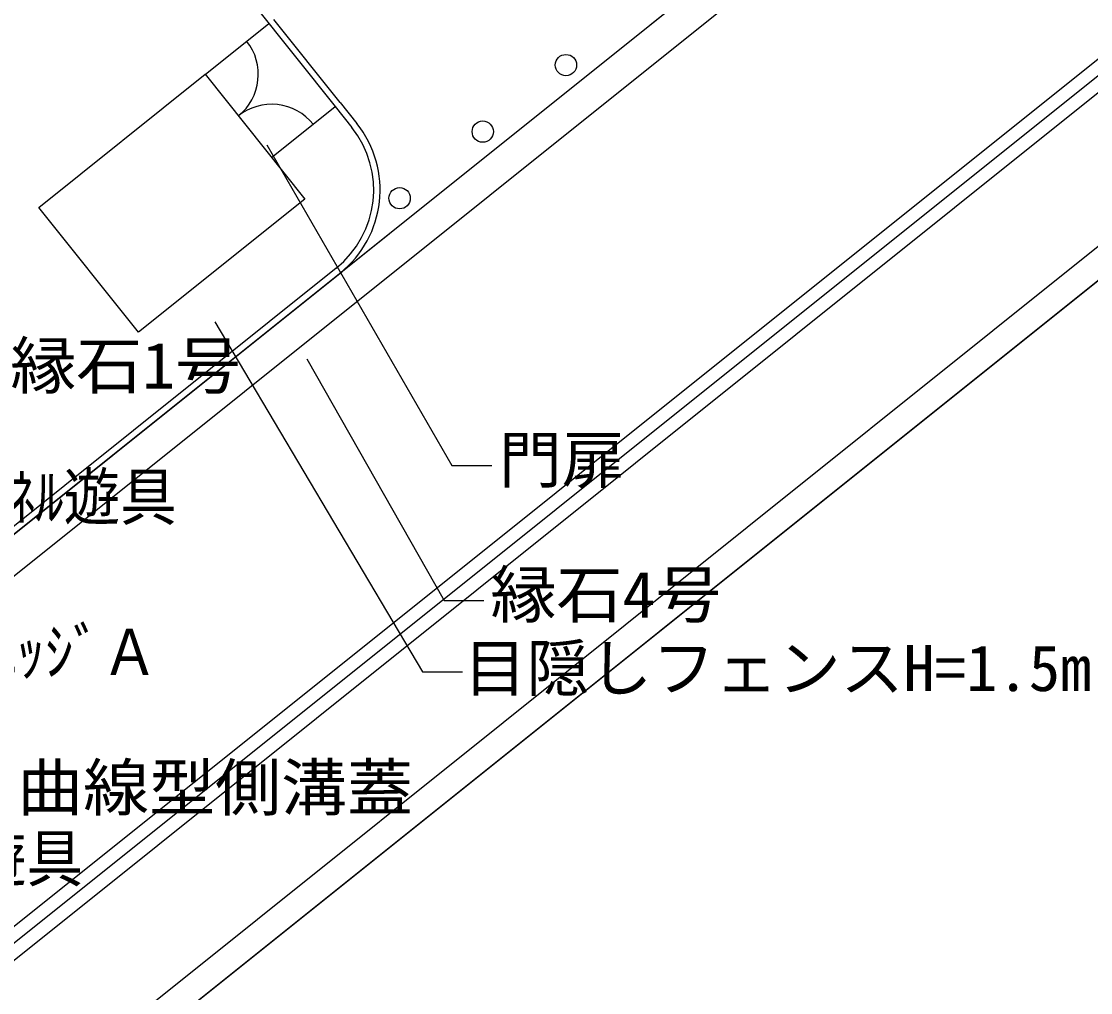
# Model space of a CAD drawing. Units: millimetres on the paper. Extents: x -120.2 to -23.9, y -30.5 to 36.3.
# Drawn here: x -75.02 to -66.96, y -15.03 to -7.72 of the extents above; entities that cross this region are included whole.
import ezdxf
from ezdxf.enums import TextEntityAlignment as Align

# ---------------------------------------------------------------- set-up
doc = ezdxf.new("R2010")
doc.units = ezdxf.units.MM
doc.header["$LTSCALE"] = 0.17
for name, color, linetype in [('0-0_S-街区', 7, 'Continuous'), ('0-1_S-道路計画', 7, 'Continuous'), ('0-2_D-STR-1-計線1_計画', 7, 'Continuous'), ('0-9_D-STR-2-計線2_補助', 7, 'Continuous'), ('1-8_D-STR-HTXT-施設', 4, 'Continuous')]:
    doc.layers.add(name, color=color, linetype=linetype)
doc.styles.add('ＭＳ ゴシック', font='')
doc.styles.get('ＭＳ ゴシック').set_extended_font_data('MS Gothic')

msp = doc.modelspace()

# ---------------------------------------------------------------- linework, layer by layer
at = {"layer": '0-0_S-街区'}
for points in [[(-46.7264, 11.0922), (-80.0977, -15.5961), (-80.358, -15.8043), (-80.8571, -16.2464), (-81.3334, -16.7131), (-81.7855, -17.2031), (-82.2124, -17.7153), (-82.613, -18.2483), (-82.9863, -18.8008), (-83.3313, -19.3713), (-83.6472, -19.9585), (-83.9331, -20.5609), (-84.1884, -21.1768), (-84.4123, -21.8049), (-84.6044, -22.4434), (-84.764, -23.0907), (-84.891, -23.7453), (-84.9307, -24.0251), (-86.5043, -25.2702), (-101.6471, -23.8908), (-102.9315, -22.3491), (-100.7238, 1.887)], [(-62.5804, -6.2117), (-77.8418, -18.4168), (-78.0292, -18.5706), (-78.3921, -18.892), (-78.7383, -19.2313), (-79.067, -19.5876), (-79.3774, -19.96), (-79.6687, -20.3475), (-79.9401, -20.7491), (-80.1909, -21.164), (-80.4206, -21.5909), (-80.6284, -22.0288), (-80.814, -22.4766), (-80.9768, -22.9333), (-81.1165, -23.3975), (-81.2326, -23.8681), (-81.3248, -24.344), (-81.393, -24.824), (-81.4181, -25.0651), (-81.4847, -25.7966), (-80.4573, -27.03)]]:
    msp.add_lwpolyline(points, dxfattribs=at)
at = {"layer": '0-1_S-道路計画'}
for p, q in [((-46.7264, 11.0922), (-80.0977, -15.5961)), ((-79.9448, -15.7873), (-66.4869, -5.0245)), ((-78.6562, -17.3981), (-63.7894, -5.5085)), ((-63.7267, -5.5869), (-78.5936, -17.4764)), ((-63.6641, -5.6652), (-78.5309, -17.5548)), ((-77.8418, -18.4168), (-63.2073, -6.713)), ((-77.9671, -18.2601), (-64.5093, -7.4974))]:
    msp.add_line(p, q, dxfattribs=at)
at = {"layer": '0-2_D-STR-1-計線1_計画'}
for p, q in [((-73.6336, -8.1147), (-73.1531, -7.731)), ((-72.6149, -8.3279), (-73.1157, -7.7006)), ((-73.1326, -8.7412), (-72.6525, -8.3579)), ((-72.6149, -8.3279), (-72.4895, -8.4849)), ((-80.0977, -15.5961), (-72.6032, -9.6025))]:
    msp.add_line(p, q, dxfattribs=at)
at = {"layer": '0-2_D-STR-1-計線1_計画', "color": 4}
for p, q in [((-74.8876, -9.117), (-73.6339, -8.1144)), ((-73.6339, -8.1144), (-72.882, -9.0546)), ((-72.882, -9.0546), (-74.1356, -10.0572)), ((-74.1356, -10.0572), (-74.8876, -9.117))]:
    msp.add_line(p, q, dxfattribs=at)
at = {"layer": '0-2_D-STR-1-計線1_計画'}
for centre in [(-70.9129, -8.0452), (-71.5397, -8.5465), (-72.1666, -9.0478)]:
    msp.add_circle(centre, 0.0803, dxfattribs=at)
at = {"layer": '0-2_D-STR-1-計線1_計画', "color": 4}
for centre, start, end in [((-73.6336, -8.1147), 308.65065, 38.60582), ((-73.1323, -8.7416), 38.60582, 128.65065)]:
    msp.add_arc(centre, 0.4013, start, end, dxfattribs=at)
at = {"layer": '0-2_D-STR-1-計線1_計画'}
msp.add_arc((-73.1168, -8.9857), 0.8026, 308.65065, 38.60582, dxfattribs=at)
at = {"layer": '0-9_D-STR-2-計線2_補助'}
msp.add_line((-72.6456, -9.5748), (-80.1277, -15.5585), dxfattribs=at)
msp.add_lwpolyline([(-75.2011, -5.7047), (-74.7977, -5.6712), (-72.6525, -8.3579), (-72.5272, -8.5149)], dxfattribs=at)
msp.add_arc((-73.1165, -8.9856), 0.7542, 308.63055, 38.61414, dxfattribs=at)
at = {"layer": '1-8_D-STR-HTXT-施設', "color": 7}
for points in [[(-73.1671, -8.6462), (-71.7727, -11.0614), (-71.4717, -11.0614)], [(-73.5608, -9.9793), (-71.9938, -12.6159), (-71.6928, -12.6159)], [(-72.8668, -10.2593), (-71.8317, -12.0792), (-71.5307, -12.0792)]]:
    msp.add_lwpolyline(points, dxfattribs=at)

# ---------------------------------------------------------------- texts
at = {"layer": '1-8_D-STR-HTXT-施設', "style": 'ＭＳ ゴシック'}
for s, width, p in [('縁石1号', 1.05, (-75.1028, -10.5866)), ('ﾊﾟﾈﾙ遊具', 0.9, (-75.5531, -11.5764)), ('縁石4号', 1.05, (-71.482, -12.3115)), ('ｴｯｼﾞＡ', 0.9, (-75.2673, -12.7444)), ('曲線型側溝蓋', 1.05, (-75.0506, -13.7657)), ('複合遊具', 0.9, (-76.2586, -14.2995))]:
    msp.add_text(s, height=0.3473, dxfattribs=dict(at, width=width)).set_placement(p, align=Align.BOTTOM_LEFT)
for s, p in [('門扉', (-71.4173, -11.2958)), ('目隠しフェンスH=1.5m', (-71.6842, -12.8657))]:
    msp.add_text(s, height=0.3473, dxfattribs=at).set_placement(p, align=Align.BOTTOM_LEFT)

doc.saveas('drawing.dxf')
